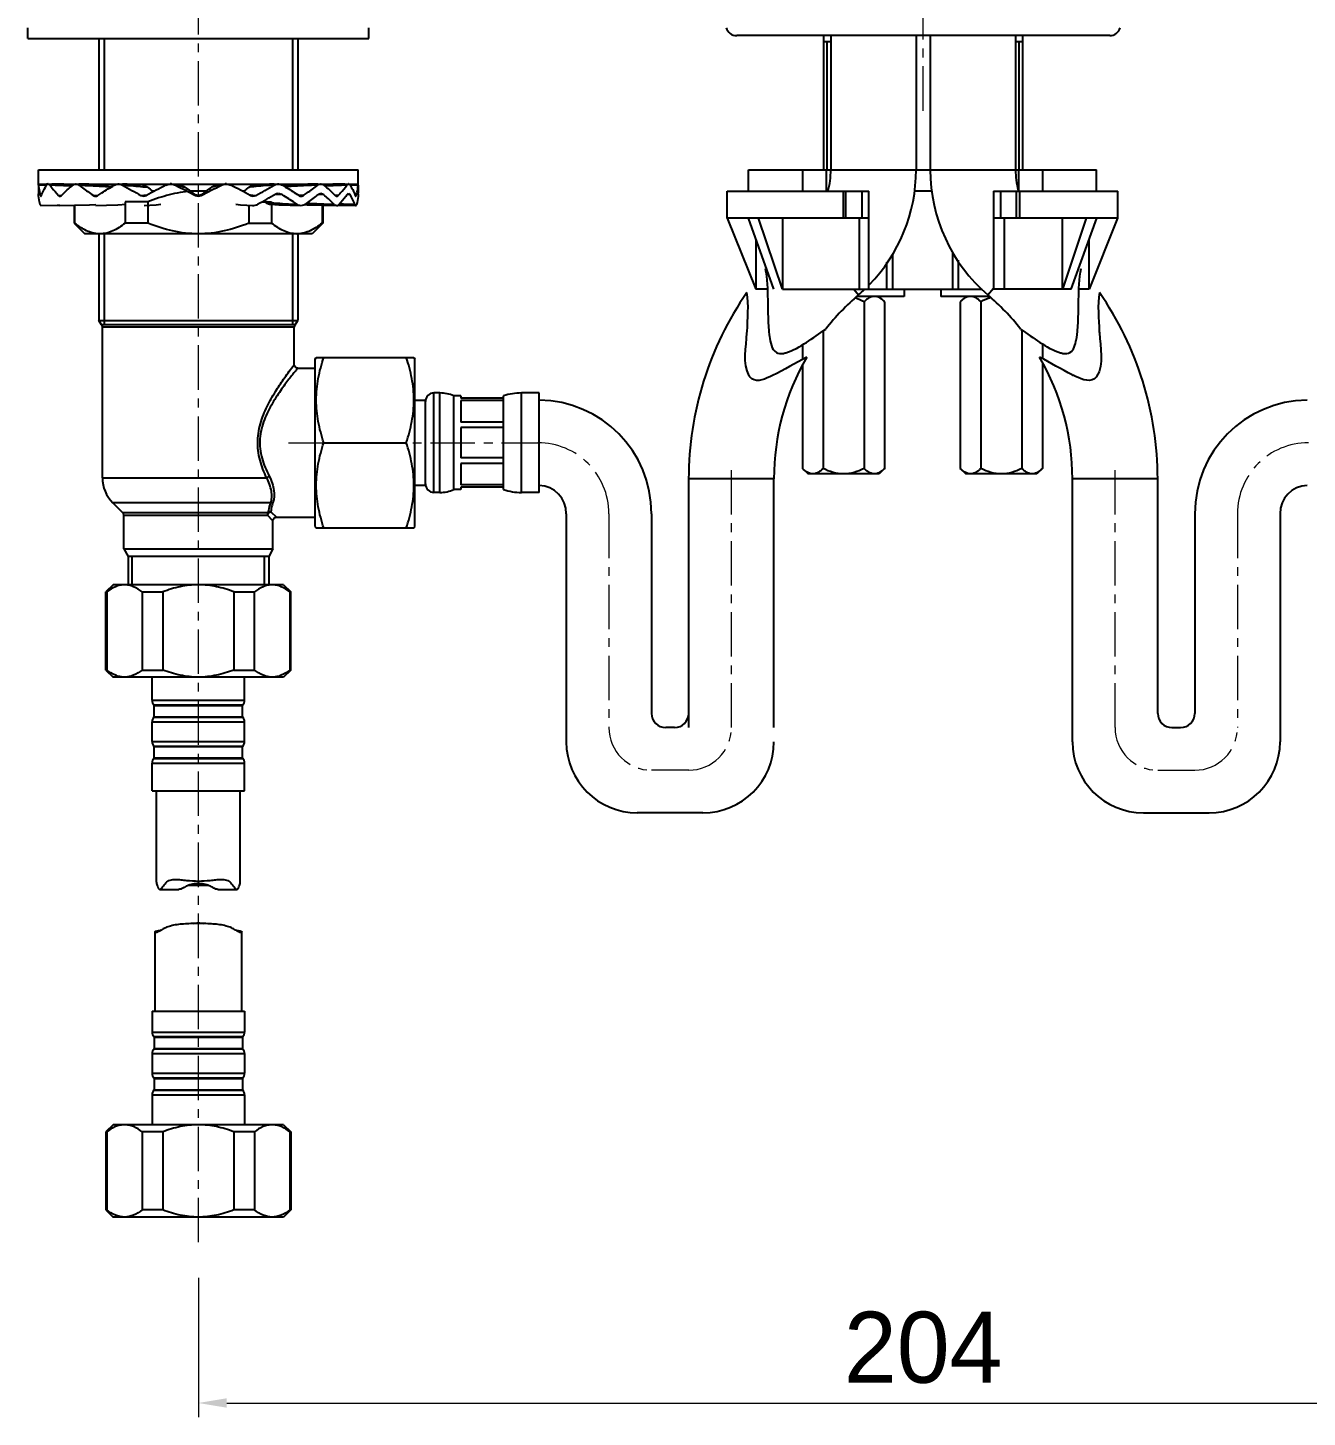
# Model space of a CAD drawing. Extents: x 0 to 1693, y 0 to 1240.
# Drawn here: x 388.2 to 568.2, y 349.3 to 544.9 of the extents above; entities that cross this region are included whole.
import ezdxf

# ---------------------------------------------------------------- set-up
doc = ezdxf.new("R2010")
doc.units = 0
doc.header["$LTSCALE"] = 10
doc.header["$MEASUREMENT"] = 0
doc.header["$PDMODE"] = 3
doc.header["$PDSIZE"] = -10
doc.linetypes.add('CENTER', pattern=[2, 1.25, -0.25, 0.25, -0.25])
doc.linetypes.add('CENTER2', pattern=[28.575, 19.05, -3.175, 3.175, -3.175])
doc.layers.get('0').update_dxf_attribs({"linetype": 'CONTINUOUS'})
doc.layers.get('DEFPOINTS').update_dxf_attribs({"linetype": 'CONTINUOUS'})
doc.layers.add('Cneter', color=1, linetype='CENTER2', lineweight=13)
doc.layers.add('DEF_LAYER_ASSEM_MEMBER', color=7, linetype='CONTINUOUS')
doc.layers.add('DEF_LAYER_AXIS', color=7, linetype='CONTINUOUS')
doc.styles.add('Daelim Dimension', font='')
doc.styles.get('Daelim Dimension').set_extended_font_data('나눔고딕')
doc.dimstyles.new('DEFAULT', dxfattribs={"dimscale": 2, "dimtxt": 2, "dimasz": 2, "dimexe": 0, "dimexo": 2, "dimgap": 1, "dimtad": 1, "dimdec": 0, "dimzin": 9, "dimdsep": 46, "dimtxsty": 'Daelim Dimension', "dimcen": 0.5, "dimclrd": 5, "dimclre": 5, "dimclrt": 256, "dimadec": 1, "dimazin": 0, "dimtfac": 1, "dimtdec": 0, "dimtix": 1, "dimtmove": 0, "dimatfit": 3, "dimfxl": 1, "dimtolj": 1, "dimtzin": 1, "dimlwd": 9, "dimlwe": 9, "dimarcsym": 0})

# ---------------------------------------------------------------- blocks, each defined once
blk = doc.blocks.new('*D5')
at = {"color": 5, "lineweight": 9, "ltscale": 0.5, "transparency": 16777216}
for p, q in [((616.19, 370.66), (616.19, 349.29)), ((412.19, 368.92), (412.19, 349.29)), ((416.19, 351.29), (612.19, 351.29))]:
    blk.add_line(p, q, dxfattribs=at)
at = {"color": 5, "ltscale": 0.5, "transparency": 16777216}
for points in [[(416.19, 351.96), (416.19, 350.63), (412.19, 351.29)], [(612.19, 351.96), (612.19, 350.63), (616.19, 351.29)]]:
    blk.add_solid(points, dxfattribs=at)
at = {"layer": 'DEFPOINTS', "color": 0, "ltscale": 0.5, "transparency": 16777216}
for p in [(616.19, 374.66), (412.19, 372.92), (616.19, 351.29)]:
    blk.add_point(p, dxfattribs=at)
at = {"color": 7, "ltscale": 0.5, "transparency": 16777216, "insert": (514.19, 364.14), "char_height": 10, "attachment_point": 2, "style": 'Daelim Dimension'}
blk.add_mtext('\\A1;204', dxfattribs=at)

msp = doc.modelspace()

# ---------------------------------------------------------------- linework, layer by layer
at = {"color": 2, "linetype": 'Continuous'}
for p, q in [((398.94, 543.36), (398.94, 524.86)), ((425.44, 543.36), (425.44, 524.86)), ((398.94, 522.86), (398.94, 522.75)), ((425.44, 522.86), (425.44, 522.75)), ((398.94, 515.86), (398.94, 502.96)), ((425.44, 515.86), (425.44, 502.96)), ((402.87, 466.46), (402.87, 470.46)), ((421.5, 466.46), (421.5, 470.46))]:
    msp.add_line(p, q, dxfattribs=at)
at = {"color": 7, "linetype": 'Continuous'}
for p, q in [((398.58, 503.06), (398.19, 503.65)), ((398.58, 503.06), (398.66, 502.92)), ((398.66, 502.92), (398.69, 502.75)), ((398.69, 481.53), (398.69, 502.75)), ((425.71, 502.92), (425.69, 502.75)), ((425.69, 497.46), (425.69, 502.75)), ((425.79, 503.06), (425.71, 502.92)), ((425.79, 503.06), (426.19, 503.65)), ((425.69, 497.43), (425.69, 497.46)), ((426.19, 496.96), (428.64, 496.96)), ((401.54, 476.61), (400.15, 478)), ((401.69, 471.5), (401.69, 476.25)), ((422.69, 471.5), (422.69, 475.46)), ((423.19, 475.96), (428.64, 475.96))]:
    msp.add_line(p, q, dxfattribs=at)
at = {"color": 9, "linetype": 'Continuous'}
for p, q in [((425.79, 503.06), (398.58, 503.06)), ((398.69, 502.75), (425.69, 502.75)), ((425.65, 497.42), (425.69, 497.46)), ((398.69, 481.53), (421.79, 481.53)), ((422.39, 478), (400.15, 478)), ((422.06, 476.61), (401.54, 476.61)), ((401.69, 476.25), (421.93, 476.25)), ((422.69, 475.46), (421.93, 476.25)), ((422.39, 476.72), (423.19, 475.96))]:
    msp.add_line(p, q, dxfattribs=at)
at = {"ltscale": 0.5}
for p, q in [((479.19, 446.36), (477.96, 446.36)), ((549.19, 446.36), (550.41, 446.36)), ((483.19, 434.36), (473.96, 434.36)), ((545.19, 434.36), (554.41, 434.36))]:
    msp.add_line(p, q, dxfattribs=at)
at = {"color": 7, "linetype": 'Continuous'}
for points in [[(426.19, 496.96), (426, 497), (425.84, 497.1), (425.73, 497.26), (425.69, 497.43)], [(422.69, 475.46), (422.72, 475.65), (422.82, 475.81), (422.98, 475.92), (423.16, 475.96), (423.19, 475.96)]]:
    msp.add_lwpolyline(points, dxfattribs=at)
for centre, radius, start, end in [((403.69, 481.53), 5, 180, 225), ((401.19, 476.25), 0.5, 0, 45)]:
    msp.add_arc(centre, radius, start, end, dxfattribs=at)
at = {"ltscale": 0.5}
for centre, radius, start, end in [((477.96, 448.36), 2, 180, 270), ((479.19, 448.36), 2, 270, 0), ((549.19, 448.36), 2, 180, 270), ((550.41, 448.36), 2, 270, 0), ((473.96, 444.36), 10, 180, 270), ((483.19, 444.36), 10, 270, 0), ((545.19, 444.36), 10, 180, 270), ((554.41, 444.36), 10, 270, 0)]:
    msp.add_arc(centre, radius, start, end, dxfattribs=at)
at = {"color": 9, "linetype": 'Continuous'}
for points, start_tangent, end_tangent in [([(421.79, 481.53), (421.28, 482.73), (420.87, 484), (420.54, 486.74), (420.69, 488.12), (421.02, 489.44), (422.02, 491.85), (423.2, 493.91), (424.32, 495.59), (425.65, 497.42)], (-0.424204, 0.905567), (0.603675, 0.797231)), ([(426.19, 496.96), (426.17, 496.94), (426.11, 496.87), (426.01, 496.75), (425.88, 496.59), (425.72, 496.39), (425.53, 496.15), (425.06, 495.56), (424.51, 494.84), (423.91, 494), (423.27, 493.07), (422.63, 492.04), (421.49, 489.71), (420.86, 487.01), (420.89, 485.61), (421.15, 484.24), (422.15, 481.76)], (-0.505743, -0.862684), (0.460093, -0.887871)), ([(422.15, 481.76), (422.05, 481.71), (421.79, 481.53)], (-0.929968, -0.367642), (-0.706215, -0.707998)), ([(422.39, 478), (422.51, 478.76), (422.46, 479.62), (421.79, 481.53)], (0.295706, 0.955279), (-0.461744, 0.887013)), ([(422.15, 481.76), (422.58, 480.74), (422.81, 479.75), (422.68, 478.04)], (0.460098, -0.887868), (-0.335601, -0.942004)), ([(422.06, 476.61), (422.1, 476.9), (422.39, 478)], (0.104315, 0.994544), (0.334218, 0.942496)), ([(422.39, 478), (422.45, 478.02), (422.68, 478.04)], (0.890573, 0.454841), (0.992694, -0.120658)), ([(422.68, 478.04), (422.56, 477.66), (422.39, 476.72)], (-0.335659, -0.941984), (-0.081096, -0.996706)), ([(421.93, 476.25), (422.08, 476.56), (422.39, 476.72)], (0.13766, 0.99048), (0.990479, 0.137665)), ([(422.06, 476.61), (421.94, 476.35), (421.93, 476.25)], (-0.680194, -0.733032), (0, -1)), ([(422.39, 476.72), (422.3, 476.71), (422.06, 476.61)], (-0.999942, 0.010791), (-0.782034, -0.623235))]:
    msp.add_spline(points, degree=3, dxfattribs=dict(at, start_tangent=start_tangent, end_tangent=end_tangent))
at = {"layer": 'Cneter', "linetype": 'CENTER', "lineweight": 5, "ltscale": 0.5}
for p, q in [((514.19, 533.19), (514.19, 671.89)), ((412.19, 373.92), (412.19, 592.56)), ((424.86, 486.46), (459.96, 486.46)), ((487.19, 446.36), (487.19, 483.36)), ((541.19, 446.36), (541.19, 483.36)), ((469.96, 476.46), (469.96, 446.36)), ((558.41, 476.46), (558.41, 446.36)), ((481.19, 440.36), (475.96, 440.36)), ((547.19, 440.36), (552.41, 440.36))]:
    msp.add_line(p, q, dxfattribs=at)
for centre, radius, start, end in [((459.96, 476.46), 10, 0, 90), ((568.41, 476.46), 10, 90, 180), ((475.96, 446.36), 6, 180, 270), ((481.19, 446.36), 6, 270, 0), ((547.19, 446.36), 6, 180, 270), ((552.41, 446.36), 6, 270, 0)]:
    msp.add_arc(centre, radius, start, end, dxfattribs=at)
at = {"layer": 'DEF_LAYER_ASSEM_MEMBER', "color": 7, "linetype": 'Continuous'}
for p, q in [((388.19, 543.36), (388.19, 544.86)), ((436.19, 543.36), (436.19, 544.86)), ((540.44, 543.76), (487.94, 543.76)), ((500.19, 524.86), (500.19, 543.76)), ((501.19, 543.76), (501.19, 524.86)), ((513.19, 543.76), (513.19, 524.86)), ((515.19, 543.76), (515.19, 524.86)), ((527.19, 543.76), (527.19, 524.86)), ((528.19, 524.86), (528.19, 543.76)), ((388.19, 543.36), (436.19, 543.36)), ((501.19, 542.86), (500.19, 542.86)), ((528.19, 542.86), (527.19, 542.86)), ((389.69, 522.87), (389.69, 524.86)), ((389.69, 524.86), (434.69, 524.86)), ((434.69, 522.87), (434.69, 524.86)), ((489.59, 521.86), (489.59, 524.86)), ((489.59, 524.86), (515.19, 524.86)), ((500.59, 521.86), (500.59, 524.86)), ((515.19, 524.86), (527.18, 524.86)), ((527.19, 524.86), (538.58, 524.86)), ((527.59, 524.86), (527.59, 521.86)), ((538.59, 521.86), (538.59, 524.86)), ((389.69, 522.87), (389.69, 522.87)), ((389.69, 522.87), (389.69, 522.85)), ((389.69, 522.86), (434.69, 522.86)), ((389.69, 522.71), (389.69, 521.56)), ((390.98, 522.85), (390.82, 522.85)), ((396.76, 522.83), (395.37, 522.86)), ((409.35, 522.75), (408.86, 522.82)), ((409.76, 522.67), (409.35, 522.75)), ((415.93, 522.86), (415.51, 522.82)), ((429, 522.86), (427.61, 522.83)), ((431.12, 522.83), (429.85, 522.79)), ((432.82, 522.86), (431.12, 522.83)), ((434.67, 522.71), (434.68, 522.87)), ((434.68, 522.87), (434.69, 522.87)), ((434.69, 522.71), (434.69, 521.56)), ((389.69, 521.56), (389.69, 521.55)), ((389.69, 521.55), (389.69, 521.51)), ((401.87, 520.36), (401.87, 517.36)), ((405.1, 520.36), (401.87, 520.36)), ((405.1, 520.36), (405.1, 517.36)), ((406, 521.86), (405.73, 521.86)), ((405.84, 521.78), (405.73, 521.86)), ((413.3, 521.86), (411.07, 521.86)), ((411.66, 521.43), (411.07, 521.86)), ((413.3, 521.86), (412.71, 521.43)), ((418.64, 521.86), (418.37, 521.86)), ((418.64, 521.86), (418.53, 521.78)), ((421.14, 520.36), (422.5, 520.36)), ((422.5, 520.36), (422.5, 517.36)), ((434.68, 521.46), (434.69, 521.56)), ((486.59, 518.06), (486.59, 521.86)), ((486.59, 521.86), (506.54, 521.86)), ((506.54, 508.06), (506.54, 521.86)), ((515.44, 521.86), (512.93, 521.86)), ((524.09, 521.86), (524.09, 508.06)), ((524.09, 521.86), (541.58, 521.86)), ((541.59, 518.06), (541.59, 521.86)), ((394.69, 519.89), (394.69, 517.36)), ((394.78, 519.89), (394.78, 517.36)), ((419.27, 519.88), (419.27, 517.36)), ((425.1, 519.89), (426.63, 519.85)), ((429.59, 519.89), (429.59, 517.36)), ((429.61, 519.89), (431.66, 519.85)), ((429.69, 519.89), (429.69, 517.36)), ((431.85, 519.9), (432.06, 519.89)), ((432.01, 519.89), (434.34, 519.85)), ((394.69, 517.36), (396.19, 515.86)), ((394.78, 517.36), (394.69, 517.36)), ((405.1, 517.36), (401.87, 517.36)), ((419.27, 517.36), (422.5, 517.36)), ((429.69, 517.36), (428.19, 515.86)), ((429.59, 517.36), (429.69, 517.36)), ((489.55, 518.06), (486.59, 518.06)), ((486.62, 518.06), (490.62, 508.06)), ((489.55, 518.06), (493.14, 508.06)), ((506.54, 518.06), (489.57, 518.06)), ((494.39, 508.06), (491.03, 518.06)), ((494.39, 518.06), (494.39, 508.06)), ((537.12, 518.06), (524.09, 518.06)), ((537.12, 518.06), (533.78, 508.06)), ((533.78, 508.06), (533.78, 518.06)), ((535.03, 508.06), (538.6, 518.06)), ((541.54, 518.06), (537.14, 518.06)), ((541.55, 518.06), (537.55, 508.06)), ((541.59, 518.06), (541.55, 518.06)), ((428.19, 515.86), (396.19, 515.86)), ((490.62, 515.09), (490.62, 508.06)), ((537.55, 508.06), (537.55, 515.13)), ((509.09, 508.06), (509.09, 511.85)), ((519.09, 512.14), (519.09, 508.06)), ((492.26, 508.06), (490.62, 508.06)), ((494.39, 508.06), (522.5, 508.06)), ((511.49, 507.06), (504.88, 507.06)), ((507.99, 507.06), (508.76, 506.29)), ((511.49, 508.06), (511.49, 507.06)), ((516.69, 508.06), (516.69, 507.06)), ((523.49, 507.06), (516.69, 507.06)), ((520.19, 507.06), (519.41, 506.29)), ((535.03, 508.06), (524.09, 508.06)), ((537.55, 508.06), (536.11, 508.06)), ((505.87, 506.29), (505.87, 482.83)), ((508.76, 506.29), (508.76, 482.83)), ((519.41, 506.29), (519.41, 482.83)), ((522.3, 506.29), (522.3, 482.83)), ((489.39, 501.9), (489.4, 502.09)), ((500.1, 502.2), (500.1, 482.83)), ((528.07, 502.33), (528.07, 482.83)), ((538.97, 502.07), (538.98, 501.9)), ((497.21, 500.32), (497.21, 498.19)), ((530.96, 500.44), (530.96, 498.3)), ((428.64, 498.24), (428.77, 498.46)), ((428.64, 474.68), (428.64, 498.24)), ((428.77, 498.46), (442.51, 498.46)), ((442.51, 498.46), (442.64, 498.24)), ((442.64, 474.68), (442.64, 498.24)), ((497.21, 497.37), (497.21, 482.83)), ((530.96, 497.75), (530.96, 482.83)), ((446.18, 493.46), (445.34, 493.46)), ((448.14, 479.86), (448.14, 493.06)), ((449.14, 493.06), (448.14, 493.06)), ((449.14, 493.06), (449.14, 492.71)), ((455.14, 479.86), (455.14, 493.06)), ((460.14, 493.46), (457.64, 493.46)), ((460.14, 479.46), (460.14, 493.46)), ((442.64, 492.46), (444.14, 492.46)), ((444.14, 480.46), (444.14, 492.46)), ((455.14, 492.71), (449.14, 492.71)), ((449.14, 492.38), (449.14, 489.37)), ((455.14, 492.38), (449.14, 492.38)), ((455.14, 489.37), (449.14, 489.37)), ((449.14, 488.58), (449.14, 484.34)), ((455.14, 488.58), (449.14, 488.58)), ((429.84, 486.46), (441.44, 486.46)), ((455.14, 484.34), (449.14, 484.34)), ((449.14, 483.54), (449.14, 480.54)), ((455.14, 483.54), (449.14, 483.54)), ((481.19, 446.36), (481.19, 481.36)), ((493.19, 446.36), (493.19, 481.36)), ((497.21, 482.83), (497.99, 482.06)), ((507.99, 482.06), (497.99, 482.06)), ((508.76, 482.83), (507.99, 482.06)), ((519.41, 482.83), (520.19, 482.06)), ((530.19, 482.06), (520.19, 482.06)), ((530.96, 482.83), (530.19, 482.06)), ((535.19, 444.36), (535.19, 481.36)), ((547.19, 448.36), (547.19, 481.36)), ((442.64, 480.46), (444.14, 480.46)), ((446.18, 479.46), (445.34, 479.46)), ((449.14, 479.86), (448.14, 479.86)), ((455.14, 480.54), (449.14, 480.54)), ((449.14, 480.21), (449.14, 479.86)), ((455.14, 480.21), (449.14, 480.21)), ((460.14, 479.46), (457.64, 479.46)), ((463.96, 476.46), (463.96, 444.36)), ((475.96, 476.46), (475.96, 448.36)), ((552.41, 476.46), (552.41, 448.36)), ((564.41, 476.46), (564.41, 444.36)), ((428.64, 474.68), (428.77, 474.46)), ((428.77, 474.46), (442.51, 474.46)), ((442.51, 474.46), (442.64, 474.68)), ((400.19, 466.46), (399.19, 465.46)), ((399.19, 454.46), (399.19, 465.46)), ((399.19, 465.46), (399.29, 465.46)), ((399.29, 465.46), (399.29, 454.46)), ((424.18, 466.46), (400.19, 466.46)), ((404.29, 465.46), (404.29, 454.46)), ((404.29, 465.46), (407.19, 465.46)), ((407.19, 465.46), (407.19, 454.46)), ((417.19, 465.46), (417.19, 454.46)), ((417.19, 465.46), (420.08, 465.46)), ((420.08, 454.46), (420.08, 465.46)), ((424.19, 466.46), (425.19, 465.46)), ((425.08, 465.46), (425.08, 454.46)), ((425.08, 465.46), (425.19, 465.46)), ((425.19, 454.46), (425.19, 465.46)), ((399.19, 454.46), (400.19, 453.46)), ((399.19, 454.46), (399.29, 454.46)), ((404.29, 454.46), (407.19, 454.46)), ((417.19, 454.46), (420.08, 454.46)), ((425.19, 454.46), (424.19, 453.46)), ((425.08, 454.46), (425.19, 454.46)), ((424.18, 453.46), (400.19, 453.46)), ((405.69, 450.2), (405.69, 453.46)), ((418.69, 450.2), (418.69, 453.46)), ((405.99, 449.48), (405.93, 449.55)), ((405.93, 447.81), (405.99, 447.88)), ((405.99, 447.88), (405.99, 449.48)), ((405.99, 449.48), (418.39, 449.48)), ((405.99, 447.88), (418.39, 447.88)), ((418.39, 449.48), (418.44, 449.55)), ((418.39, 447.88), (418.39, 449.48)), ((418.44, 447.81), (418.39, 447.88)), ((405.69, 444.4), (405.69, 447.16)), ((418.69, 444.4), (418.69, 447.16)), ((405.99, 443.68), (405.93, 443.75)), ((405.93, 442.01), (405.99, 442.08)), ((405.99, 442.08), (405.99, 443.68)), ((405.99, 443.68), (418.39, 443.68)), ((405.99, 442.08), (418.39, 442.08)), ((418.39, 443.68), (418.44, 443.75)), ((418.39, 442.08), (418.39, 443.68)), ((418.44, 442.01), (418.39, 442.08)), ((405.69, 437.46), (405.69, 441.36)), ((418.69, 437.46), (418.69, 441.36)), ((405.69, 437.46), (418.68, 437.46)), ((406.29, 424.62), (406.29, 437.46)), ((418.09, 424.62), (418.09, 437.46)), ((406.77, 423.58), (409.44, 423.58)), ((410.82, 424.16), (413.55, 424.16)), ((412.73, 424.16), (411.64, 424.16)), ((414.93, 423.58), (417.61, 423.58)), ((406.09, 406.46), (406.09, 417.58)), ((406.78, 417.76), (406.54, 417.76)), ((417.84, 417.76), (417.59, 417.76)), ((418.29, 406.46), (418.29, 417.58)), ((405.69, 406.46), (405.69, 403.51)), ((405.69, 406.46), (418.68, 406.46)), ((418.69, 406.46), (418.69, 403.51)), ((405.93, 402.86), (405.99, 402.79)), ((405.99, 401.19), (405.93, 401.12)), ((405.99, 402.79), (405.99, 401.19)), ((405.99, 402.79), (418.39, 402.79)), ((405.99, 401.19), (418.39, 401.19)), ((418.44, 402.86), (418.39, 402.79)), ((418.39, 402.79), (418.39, 401.19)), ((418.39, 401.19), (418.44, 401.12)), ((405.69, 400.47), (405.69, 397.71)), ((418.69, 400.47), (418.69, 397.71)), ((405.93, 397.06), (405.99, 396.99)), ((418.44, 397.06), (418.39, 396.99)), ((405.99, 395.39), (405.93, 395.32)), ((405.99, 396.99), (405.99, 395.39)), ((405.99, 396.99), (418.39, 396.99)), ((405.99, 395.39), (418.39, 395.39)), ((418.39, 396.99), (418.39, 395.39)), ((418.39, 395.39), (418.44, 395.32)), ((405.69, 394.67), (405.69, 390.46)), ((418.69, 394.67), (418.69, 390.46)), ((400.19, 390.46), (399.19, 389.46)), ((399.19, 389.46), (399.19, 378.46)), ((399.29, 389.46), (399.19, 389.46)), ((399.29, 389.46), (399.29, 378.46)), ((424.19, 390.46), (400.19, 390.46)), ((404.29, 389.46), (404.29, 378.46)), ((407.19, 389.46), (404.29, 389.46)), ((407.19, 389.46), (407.19, 378.46)), ((417.19, 389.46), (417.19, 378.46)), ((420.08, 389.46), (417.19, 389.46)), ((420.08, 389.46), (420.08, 378.46)), ((424.19, 390.46), (425.19, 389.46)), ((425.08, 389.46), (425.08, 378.46)), ((425.19, 389.46), (425.08, 389.46)), ((425.19, 389.46), (425.19, 378.46)), ((399.19, 378.46), (400.19, 377.46)), ((399.29, 378.46), (399.19, 378.46)), ((424.19, 377.46), (400.19, 377.46)), ((407.19, 378.46), (404.29, 378.46)), ((420.08, 378.46), (417.19, 378.46)), ((425.19, 378.46), (424.19, 377.46)), ((425.19, 378.46), (425.08, 378.46))]:
    msp.add_line(p, q, dxfattribs=at)
at = {"layer": 'DEF_LAYER_ASSEM_MEMBER', "color": 2, "linetype": 'Continuous'}
for p, q in [((500.69, 524.86), (500.69, 542.86)), ((527.69, 524.86), (527.69, 542.86))]:
    msp.add_line(p, q, dxfattribs=at)
at = {"layer": 'DEF_LAYER_ASSEM_MEMBER', "color": 9, "linetype": 'Continuous'}
for p, q in [((497.21, 524.86), (497.21, 521.86)), ((530.96, 524.86), (530.96, 521.86)), ((389.96, 521.26), (390.03, 521.26)), ((390.03, 521.26), (390.1, 521.26)), ((392.5, 521.26), (392.7, 521.27)), ((392.7, 521.27), (392.91, 521.27)), ((397.41, 521.26), (397.73, 521.27)), ((397.73, 521.27), (398.04, 521.28)), ((404.86, 521.31), (404.87, 521.31)), ((419.51, 521.31), (419.5, 521.31)), ((423.08, 521.43), (423.43, 521.45)), ((423.43, 521.45), (423.79, 521.46)), ((426.64, 521.27), (426.33, 521.28)), ((426.96, 521.26), (426.64, 521.27)), ((429.16, 521.45), (429.42, 521.45)), ((429.42, 521.45), (429.68, 521.46)), ((431.67, 521.27), (431.46, 521.27)), ((431.87, 521.26), (431.67, 521.27)), ((433.19, 521.46), (433.33, 521.46)), ((433.33, 521.46), (433.46, 521.46)), ((434.34, 521.26), (434.27, 521.26)), ((434.41, 521.26), (434.34, 521.26)), ((502.92, 521.86), (502.92, 518.06)), ((503.32, 518.06), (503.32, 521.86)), ((505.54, 521.86), (505.54, 518.06)), ((525.09, 518.06), (525.09, 521.86)), ((527.25, 521.86), (527.25, 518.06)), ((527.74, 521.86), (527.74, 518.06)), ((505.16, 518.06), (505.16, 508.06)), ((525.57, 518.06), (525.57, 508.06)), ((509.87, 513), (509.87, 508.06)), ((518.3, 513.29), (518.3, 508.06)), ((504.42, 508.06), (505.1, 507.27)), ((523.27, 507.27), (524.09, 508.22)), ((445.34, 479.46), (445.34, 493.46)), ((446.18, 479.46), (446.18, 493.46)), ((457.64, 479.46), (457.64, 493.46)), ((493.19, 481.36), (481.19, 481.36)), ((547.19, 481.36), (535.19, 481.36)), ((405.69, 450.2), (418.69, 450.2)), ((405.93, 449.55), (418.44, 449.55)), ((405.69, 447.16), (418.69, 447.16)), ((405.93, 447.81), (418.44, 447.81)), ((405.69, 444.4), (418.69, 444.4)), ((405.93, 443.75), (418.44, 443.75)), ((405.93, 442.01), (418.44, 442.01)), ((405.69, 441.36), (418.69, 441.36)), ((405.69, 403.51), (418.69, 403.51)), ((405.93, 402.86), (418.44, 402.86)), ((405.93, 401.12), (418.44, 401.12)), ((405.69, 400.47), (418.69, 400.47)), ((405.69, 397.71), (418.69, 397.71)), ((405.93, 397.06), (418.44, 397.06)), ((405.93, 395.32), (418.44, 395.32)), ((405.69, 394.67), (418.69, 394.67))]:
    msp.add_line(p, q, dxfattribs=at)
at = {"layer": 'DEF_LAYER_ASSEM_MEMBER', "color": 7, "linetype": 'Continuous'}
for points in [[(394.66, 522.79), (393.25, 522.83), (391.55, 522.86)], [(400.08, 522.7), (398.63, 522.77), (396.76, 522.83)], [(404.35, 522.7), (403.39, 522.77), (402.15, 522.83), (401.53, 522.85)], [(415.51, 522.82), (415.02, 522.75), (414.61, 522.67)], [(422.84, 522.85), (422.22, 522.83), (420.98, 522.77), (420.02, 522.7)], [(427.61, 522.83), (425.74, 522.77), (424.29, 522.7)], [(390.03, 519.85), (392.36, 519.89), (392.7, 519.9)], [(390.03, 519.85), (392.31, 519.89), (392.33, 519.89)], [(392.71, 519.85), (394.76, 519.89), (396.87, 519.95), (397.74, 519.99)], [(397.74, 519.85), (399.27, 519.89), (400.85, 519.96), (402.05, 520.02)], [(404.55, 519.85), (405.38, 519.9), (406.25, 519.96), (406.92, 520.03)], [(417.45, 520.03), (418.12, 519.96), (418.99, 519.9), (419.82, 519.85)], [(422.32, 520.02), (423.52, 519.96), (425.1, 519.89)], [(427.16, 519.97), (427.5, 519.95), (429.61, 519.89)]]:
    msp.add_lwpolyline(points, dxfattribs=at)
for centre, radius, start, end in [((487.94, 545.31), 1.55, 196.9593, 270), ((540.44, 545.31), 1.55, 270, 343.0407), ((490.02, 524.86), 11.17, 344.3386, 0), ((490.02, 524.86), 23.17, 315.7118, 0), ((538.36, 524.86), 23.17, 180, 229.3831), ((538.36, 524.86), 11.17, 180, 195.0072), ((367.11, 521.37), 22.62, 3.3969, 3.7647), ((391.04, 522.7), 0.175, 89.0687, 98.4177), ((391.04, 522.69), 0.181, 80.2958, 89.0027), ((394.95, 522.25), 0.617, 88.8461, 93.9305), ((394.95, 522.24), 0.627, 84.33, 88.8381), ((400.94, 521.75), 1.12, 88.2352, 93.6126), ((400.93, 521.74), 1.13, 85.1905, 88.2335), ((459.37, 622.83), 115.63, 239.9864, 241.4508), ((502.87, 339.15), 206.8, 117.4269, 118.284), ((454.82, 583.88), 79.09, 230.9914, 231.638), ((408.28, 521.42), 1.46, 84.9418, 93.1661), ((408.28, 521.41), 1.46, 84.0127, 84.9416), ((717.13, 1121.93), 673.82, 242.7835, 243.05346), ((664.39, 871.4), 431.68, 233.9421, 234.0681), ((107.25, 1121.93), 673.82, 296.94654, 297.2165), ((159.98, 871.4), 431.68, 305.9319, 306.0579), ((416.09, 521.41), 1.46, 95.0577, 95.9871), ((416.09, 521.42), 1.46, 86.8338, 95.0575), ((312.37, 321.86), 226.36, 61.753, 62.5361), ((369.55, 583.88), 79.09, 308.362, 309.0086), ((361.03, 629.92), 123.76, 298.5973, 299.9655), ((423.44, 521.74), 1.13, 91.7658, 94.8091), ((423.44, 521.75), 1.12, 86.3873, 91.764), ((429.42, 522.24), 0.627, 91.161, 95.6694), ((429.42, 522.25), 0.617, 86.0687, 91.1529), ((433.33, 522.69), 0.181, 90.9955, 99.703), ((433.33, 522.7), 0.175, 81.5809, 90.9295), ((367.07, 520.65), 22.63, 2.0411, 2.178), ((412.19, 505.81), 16.05, 90.0104, 93.645), ((412.19, 522.06), 0.9, 243.005, 296.995), ((412.18, 505.81), 16.05, 86.354, 89.9896), ((367.15, 617.65), 111.26, 298.6618, 300.1771), ((390.12, 485.35), 47.1, 47.9103, 48.3124), ((490.22, 515.84), 2.31, 106.3738, 106.8098), ((538.06, 514.27), 3.91, 103.7224, 104.03), ((398.33, 519.85), 3.99, 267.9557, 269.9985), ((426.04, 519.83), 3.97, 270.002, 272.0378), ((527.32, 481.36), 46.14, 145.3178, 180), ((527.32, 481.36), 34.14, 130.6169, 141.8629), ((490.02, 524.86), 23.17, 310.6169, 313.3492), ((501.05, 481.36), 34.14, 38.1371, 49.3831), ((501.05, 481.36), 46.14, 0, 34.6822), ((504.46, 503.12), 12.03, 187.4212, 188.1602), ((527.32, 481.36), 34.14, 149.8666, 180), ((501.05, 481.36), 34.14, 0, 30.1334), ((543.25, 512.5), 18.36, 243.8901, 244.285), ((445.34, 492.26), 1.2, 90, 180), ((446.18, 488.46), 5, 66.9261, 90), ((457.64, 485.46), 8, 90, 108.1949), ((459.96, 476.46), 16, 0, 89.3355), ((568.41, 476.46), 16, 90.6645, 180), ((445.34, 480.66), 1.2, 180, 270), ((446.18, 484.46), 5, 270, 293.0739), ((457.64, 487.46), 8, 251.8051, 270), ((459.96, 476.46), 4, 0, 87.341), ((568.41, 476.46), 4, 92.659, 180), ((406.69, 450.2), 1, 180, 220.6013), ((417.69, 450.2), 1, 319.3987, 0), ((406.69, 447.16), 1, 139.3987, 180), ((417.69, 447.16), 1, 0, 40.6013), ((406.69, 444.4), 1, 180, 220.6013), ((417.69, 444.4), 1, 319.3987, 0), ((406.69, 441.36), 1, 139.3987, 180), ((417.69, 441.36), 1, 0, 40.6013), ((412.17, 444.22), 19.91, 267.8576, 270.0345), ((412.2, 444.22), 19.91, 269.9655, 272.1437), ((412.19, 416.02), 2.85, 90, 90.1921), ((412.19, 416.02), 2.85, 89.8089, 90), ((406.69, 403.51), 1, 180, 220.6013), ((417.69, 403.51), 1, 319.3987, 0), ((406.69, 400.47), 1, 139.3987, 180), ((417.69, 400.47), 1, 0, 40.6013), ((406.69, 397.71), 1, 180, 220.6013), ((417.69, 397.71), 1, 319.3987, 0), ((406.69, 394.67), 1, 139.3987, 180), ((417.69, 394.67), 1, 0, 40.6013)]:
    msp.add_arc(centre, radius, start, end, dxfattribs=at)
at = {"layer": 'DEF_LAYER_ASSEM_MEMBER', "color": 9, "linetype": 'Continuous'}
for centre, radius, start, end in [((381.76, 234.34), 288.48, 88.204, 88.4233), ((385.07, 304.63), 218.16, 87.5529, 88.3677), ((408.08, 515.05), 7.7, 76.5927, 77.5673), ((416.29, 515.05), 7.7, 102.4336, 103.4073), ((439.3, 304.63), 218.16, 91.6323, 92.4471), ((442.61, 234.34), 288.48, 91.5767, 91.796), ((401.59, 571.26), 50.07, 272.8803, 273.3359), ((402.08, 562.87), 41.65, 273.3374, 273.829), ((422.29, 562.87), 41.65, 266.171, 266.6627), ((422.78, 571.26), 50.07, 266.6641, 267.1197), ((436.4, 688.92), 168.98, 266.9473, 268.2787), ((441.39, 779.31), 259.4, 267.9402, 268.4156)]:
    msp.add_arc(centre, radius, start, end, dxfattribs=at)
at = {"layer": 'DEF_LAYER_ASSEM_MEMBER', "color": 7, "linetype": 'Continuous'}
for points, start_tangent, end_tangent in [([(389.7, 522.71), (389.73, 522.35), (389.96, 521.26)], (0.059274, -0.998242), (0.292436, -0.956285)), ([(390.1, 521.26), (390.25, 521.62), (390.82, 522.71)], (0.351941, 0.936022), (0.524137, 0.851634)), ([(390.82, 522.71), (390.86, 522.77), (391.02, 522.87)], (0.524137, 0.851634), (0.98921, 0.146506)), ([(391.07, 522.87), (391.13, 522.85), (391.28, 522.71)], (0.985822, -0.167796), (0.588051, -0.808824)), ([(391.28, 522.71), (391.56, 522.35), (392.5, 521.26)], (0.588051, -0.808824), (0.689024, -0.724738)), ([(392.91, 521.26), (393.28, 521.62), (394.52, 522.71)], (0.711467, 0.70272), (0.772382, 0.635159)), ([(394.52, 522.71), (394.61, 522.77), (394.91, 522.87)], (0.772382, 0.635159), (0.997643, 0.068619)), ([(395.01, 522.87), (395.11, 522.85), (395.39, 522.71)], (0.995121, -0.098662), (0.794207, -0.607648)), ([(395.39, 522.71), (395.87, 522.35), (397.41, 521.26)], (0.794207, -0.607648), (0.828759, -0.559606)), ([(398.04, 521.26), (398.6, 521.62), (400.35, 522.71)], (0.836538, 0.547909), (0.857942, 0.513747)), ([(400.08, 522.7), (400.26, 522.67)], (0.998667, -0.051613), (0.943434, -0.331561)), ([(400.35, 522.71), (400.86, 522.87)], (0.857942, 0.513747), (0.998009, 0.063079)), ([(401.03, 522.87), (401.41, 522.77), (401.53, 522.71)], (0.996482, -0.083804), (0.865687, -0.500586)), ([(404.35, 522.7), (404.53, 522.67), (405.03, 522.42)], (0.996871, -0.07904), (0.776961, -0.629549)), ([(407.61, 522.71), (408.2, 522.87)], (0.887157, 0.461468), (0.998463, 0.055414)), ([(408.43, 522.86), (408.95, 522.71)], (0.994545, -0.104308), (0.889158, -0.4576)), ([(409.76, 522.67), (410.3, 522.42)], (0.974721, -0.223424), (0.808366, -0.58868)), ([(414.07, 522.42), (414.61, 522.67)], (0.808366, 0.58868), (0.974701, 0.223511)), ([(415.42, 522.71), (415.94, 522.86)], (0.889158, 0.4576), (0.994546, 0.104303)), ([(416.17, 522.87), (416.76, 522.71)], (0.998463, -0.055416), (0.887157, -0.461468)), ([(419.34, 522.42), (419.49, 522.53), (420.02, 522.7)], (0.776961, 0.629549), (0.996864, 0.079133)), ([(422.84, 522.71), (422.96, 522.77), (423.34, 522.87)], (0.865687, 0.500586), (0.996483, 0.083797)), ([(423.51, 522.87), (424.02, 522.71)], (0.998008, -0.063081), (0.857942, -0.513747)), ([(424.02, 522.71), (424.62, 522.35), (426.33, 521.26)], (0.857942, -0.513747), (0.836538, -0.547909)), ([(424.11, 522.67), (424.29, 522.7)], (0.943434, 0.331561), (0.998661, 0.051736)), ([(426.96, 521.26), (427.49, 521.62), (428.98, 522.71)], (0.828759, 0.559606), (0.794207, 0.607648)), ([(428.98, 522.71), (429.07, 522.77), (429.36, 522.87)], (0.794207, 0.607648), (0.995122, 0.098651)), ([(429.46, 522.87), (429.56, 522.85), (429.85, 522.71)], (0.997642, -0.068632), (0.772382, -0.635159)), ([(429.85, 522.71), (430.28, 522.35), (431.46, 521.26)], (0.772382, -0.635159), (0.711467, -0.70272)), ([(431.87, 521.26), (432.21, 521.62), (433.09, 522.71)], (0.689024, 0.724738), (0.588051, 0.808824)), ([(433.09, 522.71), (433.14, 522.77), (433.3, 522.87)], (0.588051, 0.808824), (0.985825, 0.167775)), ([(433.35, 522.87), (433.41, 522.85), (433.55, 522.71)], (0.989206, -0.146529), (0.524137, -0.851634)), ([(433.55, 522.71), (433.76, 522.35), (434.27, 521.26)], (0.524137, -0.851634), (0.351941, -0.936022)), ([(434.41, 521.26), (434.51, 521.62), (434.67, 522.71)], (0.292436, 0.956285), (0.059274, 0.998242)), ([(389.92, 520.01), (389.83, 520.38), (389.69, 521.46)], (-0.271704, 0.962381), (-0.035615, 0.999366)), ([(389.96, 521.26), (389.98, 521.22), (390.03, 521.16)], (0.292436, -0.956285), (0.999956, 0.009418)), ([(390.03, 521.16), (390.06, 521.19), (390.1, 521.26)], (0.999956, 0.009418), (0.351941, 0.936022)), ([(392.5, 521.26), (392.55, 521.22), (392.7, 521.16)], (0.689024, -0.724738), (0.999943, 0.010693)), ([(392.7, 521.16), (392.75, 521.17), (392.91, 521.26)], (0.999943, 0.010693), (0.711467, 0.70272)), ([(397.41, 521.26), (397.49, 521.22), (397.73, 521.16)], (0.828759, -0.559606), (0.999896, 0.014392)), ([(397.73, 521.16), (397.96, 521.22), (398.04, 521.26)], (0.999896, 0.014392), (0.836538, 0.547909)), ([(404.11, 521.26), (404.51, 521.16)], (0.877814, -0.479002), (0.999634, 0.027071)), ([(404.51, 521.16), (404.87, 521.26)], (0.999634, 0.027071), (0.880452, 0.474135)), ([(411.17, 521.83), (408.07, 521.34), (405.1, 520.36)], (-0.997988, -0.063409), (-0.926847, -0.375438)), ([(412.19, 521.26), (411.66, 521.43)], (-1, 0), (-0.810197, 0.586157)), ([(412.71, 521.43), (412.19, 521.26)], (-0.810197, -0.586157), (-1, 0)), ([(419.5, 521.26), (419.86, 521.16)], (0.880452, -0.474135), (0.999635, -0.027025)), ([(419.86, 521.16), (420.26, 521.26)], (0.999635, -0.027025), (0.877814, 0.479002)), ([(421.68, 520.3), (421.83, 520.19), (422.32, 520.02)], (0.742069, -0.670324), (0.9981, -0.061614)), ([(423.08, 521.46), (423.42, 521.56)], (0.864249, 0.503063), (0.999829, 0.018495)), ([(423.42, 521.56), (423.79, 521.46)], (0.999829, 0.018495), (0.859605, -0.510959)), ([(426.12, 520.01), (425.56, 520.38), (423.79, 521.46)], (-0.838951, 0.544207), (-0.859605, 0.510959)), ([(426.33, 521.26), (426.41, 521.22), (426.64, 521.16)], (0.836538, -0.547909), (0.999896, -0.014389)), ([(426.64, 521.16), (426.88, 521.22), (426.96, 521.26)], (0.999896, -0.014389), (0.828759, 0.559606)), ([(429.16, 521.46), (428.68, 521.1), (427.16, 520.01)], (-0.790157, -0.612905), (-0.825977, -0.563704)), ([(429.16, 521.46), (429.22, 521.5), (429.42, 521.56)], (0.790157, 0.612905), (0.999927, 0.012075)), ([(429.42, 521.56), (429.62, 521.5), (429.68, 521.46)], (0.999927, 0.012075), (0.777072, -0.629412)), ([(431.32, 520.01), (430.94, 520.38), (429.68, 521.46)], (-0.718396, 0.695634), (-0.777072, 0.629412)), ([(431.46, 521.26), (431.51, 521.22), (431.67, 521.16)], (0.711467, -0.70272), (0.999943, -0.01068)), ([(431.67, 521.16), (431.72, 521.17), (431.87, 521.26)], (0.999943, -0.01068), (0.689024, 0.724738)), ([(433.19, 521.46), (432.92, 521.1), (432, 520.01)], (-0.576165, -0.817334), (-0.680963, -0.732318)), ([(433.19, 521.46), (433.22, 521.5), (433.33, 521.56)], (0.576165, 0.817334), (0.999952, 0.009838)), ([(433.33, 521.56), (433.36, 521.55), (433.46, 521.46)], (0.999952, 0.009838), (0.53783, -0.843053)), ([(434.22, 520.01), (434.06, 520.38), (433.46, 521.46)], (-0.370812, 0.928708), (-0.53783, 0.843053)), ([(434.27, 521.26), (434.31, 521.19), (434.34, 521.16)], (0.351941, -0.936022), (0.999956, -0.00937)), ([(434.34, 521.16), (434.35, 521.17), (434.39, 521.21)], (0.999956, -0.00937), (0.458024, 0.88894)), ([(434.39, 521.21), (434.41, 521.26)], (0.458024, 0.88894), (0.292436, 0.956285)), ([(434.68, 521.46), (434.66, 521.1), (434.45, 520.01)], (-0.035615, -0.999366), (-0.271704, -0.962381)), ([(389.92, 520.01), (389.97, 519.89), (390.03, 519.85)], (0.271704, -0.962381), (0.999877, 0.015674)), ([(419.82, 519.85), (420.52, 520.01)], (0.99899, -0.044933), (0.876857, 0.480752)), ([(426.12, 520.01), (426.24, 519.95), (426.63, 519.85)], (0.838951, -0.544207), (0.999713, -0.023942)), ([(426.63, 519.85), (427.04, 519.94), (427.16, 520.01)], (0.999713, -0.023942), (0.825977, 0.563704)), ([(431.32, 520.01), (431.4, 519.95), (431.66, 519.85)], (0.718396, -0.695634), (0.999842, -0.017775)), ([(431.66, 519.85), (431.84, 519.89), (432, 520.01)], (0.999842, -0.017775), (0.680963, 0.732318)), ([(434.22, 520.01), (434.28, 519.89), (434.34, 519.85)], (0.370812, -0.928708), (0.999878, -0.01561)), ([(434.34, 519.85), (434.4, 519.89), (434.45, 520.01)], (0.999878, -0.01561), (0.271704, 0.962381)), ([(398.19, 515.86), (397.31, 515.99), (396.45, 516.3), (395.61, 516.76), (394.78, 517.36)], (-0.999364, 0.035648), (-0.777011, 0.629487)), ([(401.87, 517.36), (401.02, 516.74), (400.14, 516.26), (399.24, 515.96), (398.33, 515.86)], (-0.777011, -0.629487), (-1, 0)), ([(412.19, 515.86), (408.57, 516.26), (405.1, 517.36)], (-1, 0), (-0.926847, 0.375438)), ([(419.27, 517.36), (415.8, 516.26), (412.19, 515.86)], (-0.926847, -0.375438), (-1, 0)), ([(426.04, 515.86), (425.13, 515.96), (424.23, 516.26), (423.35, 516.74), (422.5, 517.36)], (-1, 0), (-0.777011, 0.629487)), ([(429.59, 517.36), (428.76, 516.76), (427.92, 516.3), (427.06, 515.99), (426.18, 515.86)], (-0.777011, -0.629487), (-0.999369, -0.035528)), ([(491.97, 511), (492.31, 506.56)], (0.187125, -0.982336), (0.022227, -0.999753)), ([(536.06, 506.56), (536.4, 511)], (0.022228, 0.999753), (0.187125, 0.982336)), ([(489.4, 502.09), (489.38, 507.61)], (0.057871, 0.998324), (-0.150231, 0.988651)), ([(492.31, 506.56), (492.53, 501.57)], (0.022227, -0.999753), (0.129273, -0.991609)), ([(505.87, 506.29), (504.61, 506.8)], (-0.894427, 0.447214), (-0.955244, 0.295818)), ([(507.32, 507.06), (506.94, 507), (506.57, 506.84), (506.22, 506.6), (505.87, 506.29)], (-1, 0), (-0.707107, -0.707107)), ([(508.76, 506.29), (508.42, 506.6), (508.06, 506.84), (507.69, 507), (507.32, 507.06)], (-0.707107, 0.707107), (-1, 0)), ([(520.86, 507.06), (520.48, 507), (520.11, 506.84), (519.75, 506.6), (519.41, 506.29)], (-1, 0), (-0.707107, -0.707107)), ([(522.3, 506.29), (521.96, 506.6), (521.6, 506.84), (521.23, 507), (520.86, 507.06)], (-0.707107, 0.707107), (-1, 0)), ([(523.71, 506.85), (522.3, 506.29)], (-0.962341, -0.271846), (-0.894427, -0.447214)), ([(535.84, 501.58), (536.06, 506.56)], (0.128405, 0.991722), (0.022228, 0.999753)), ([(538.99, 507.61), (538.97, 502.07)], (-0.150231, -0.988651), (0.05789, -0.998323)), ([(489.72, 495.88), (489.39, 501.9)], (-0.494242, 0.869325), (0.058022, 0.998315)), ([(492.55, 501.42), (493.53, 499.16), (494.4, 499.02)], (0.142054, -0.989859), (0.991843, 0.127469)), ([(494.86, 499.12), (500.47, 502.44)], (0.958475, 0.285177), (0.844786, 0.535105)), ([(527.9, 502.44), (533.51, 499.12)], (0.844786, -0.535105), (0.95772, -0.2877)), ([(533.96, 499.02), (534.84, 499.16), (535.73, 500.93)], (0.991489, -0.130193), (0.193636, 0.981073)), ([(535.73, 500.93), (535.84, 501.58)], (0.193636, 0.981073), (0.128405, 0.991722)), ([(538.98, 501.9), (538.59, 495.78)], (0.058022, -0.998315), (-0.553266, -0.833004)), ([(494.4, 499.02), (494.86, 499.12)], (0.991843, 0.127469), (0.958475, 0.285177)), ([(533.51, 499.12), (533.96, 499.02)], (0.95772, -0.2877), (0.991489, -0.130193)), ([(429.84, 486.46), (429.06, 489.43), (428.77, 492.46), (429.06, 495.49), (429.84, 498.46)], (-0.316112, 0.948722), (0.316242, 0.948678)), ([(441.44, 486.46), (442.23, 489.43), (442.51, 492.46), (442.23, 495.49), (441.44, 498.46)], (0.316112, 0.948722), (-0.316242, 0.948678)), ([(497.8, 498.5), (492.96, 495.9)], (-0.89166, -0.452706), (-0.904548, -0.426371)), ([(535.17, 496.02), (530.57, 498.5)], (-0.897975, 0.440047), (-0.89166, 0.452706)), ([(490, 495.53), (489.72, 495.88)], (-0.754298, 0.656532), (-0.494242, 0.869325)), ([(492.96, 495.9), (490.08, 495.46), (490, 495.53)], (-0.904548, -0.426371), (-0.754298, 0.656532)), ([(538.28, 495.46), (535.28, 495.96)], (-0.818829, -0.574038), (-0.900986, 0.433848)), ([(538.59, 495.78), (538.28, 495.46)], (-0.553266, -0.833004), (-0.818829, -0.574038)), ([(429.84, 474.46), (429.06, 477.43), (428.77, 480.46), (429.06, 483.49), (429.84, 486.46)], (-0.316242, 0.948678), (0.316112, 0.948722)), ([(441.44, 474.46), (442.23, 477.43), (442.51, 480.46), (442.23, 483.49), (441.44, 486.46)], (0.316242, 0.948678), (-0.316112, 0.948722)), ([(498.07, 482.2), (497.84, 482.32), (497.21, 482.83)], (-0.908739, 0.417364), (-0.707107, 0.707107)), ([(498.66, 482.06), (498.51, 482.07), (498.07, 482.2)], (-1, 0), (-0.908739, 0.417364)), ([(500.1, 482.83), (499.76, 482.52), (499.4, 482.28), (499.03, 482.12), (498.66, 482.06)], (-0.707107, -0.707107), (-1, 0)), ([(502.99, 482.06), (501.5, 482.28), (500.1, 482.83)], (-1, 0), (-0.894427, 0.447214)), ([(505.87, 482.83), (504.47, 482.28), (502.99, 482.06)], (-0.894427, -0.447214), (-1, 0)), ([(507.32, 482.06), (506.94, 482.12), (506.57, 482.28), (506.22, 482.52), (505.87, 482.83)], (-1, 0), (-0.707107, 0.707107)), ([(508.76, 482.83), (508.42, 482.52), (508.06, 482.28), (507.69, 482.12), (507.32, 482.06)], (-0.707107, -0.707107), (-1, 0)), ([(520.27, 482.2), (520.04, 482.32), (519.41, 482.83)], (-0.908739, 0.417364), (-0.707107, 0.707107)), ([(520.86, 482.06), (520.71, 482.07), (520.27, 482.2)], (-1, 0), (-0.908739, 0.417364)), ([(522.3, 482.83), (521.96, 482.52), (521.6, 482.28), (521.23, 482.12), (520.86, 482.06)], (-0.707107, -0.707107), (-1, 0)), ([(525.19, 482.06), (523.7, 482.28), (522.3, 482.83)], (-1, 0), (-0.894427, 0.447214)), ([(528.07, 482.83), (526.67, 482.28), (525.19, 482.06)], (-0.894427, -0.447214), (-1, 0)), ([(529.52, 482.06), (529.14, 482.12), (528.77, 482.28), (528.42, 482.52), (528.07, 482.83)], (-1, 0), (-0.707107, 0.707107)), ([(530.96, 482.83), (530.62, 482.52), (530.26, 482.28), (529.89, 482.12), (529.52, 482.06)], (-0.707107, -0.707107), (-1, 0)), ([(401.79, 466.46), (401.15, 466.39), (400.52, 466.19), (399.29, 465.46)], (-1, 0), (-0.792624, -0.609711)), ([(404.29, 465.46), (403.07, 466.19), (402.43, 466.39), (401.79, 466.46)], (-0.792624, 0.609711), (-1, 0)), ([(412.19, 466.46), (409.64, 466.19), (407.19, 465.46)], (-1, 0), (-0.933346, -0.358979)), ([(417.19, 465.46), (414.73, 466.19), (412.19, 466.46)], (-0.933346, 0.358979), (-1, 0)), ([(422.58, 466.46), (421.94, 466.39), (421.3, 466.19), (420.08, 465.46)], (-1, 0), (-0.792624, -0.609711)), ([(425.08, 465.46), (423.85, 466.19), (423.22, 466.39), (422.58, 466.46)], (-0.792624, 0.609711), (-1, 0)), ([(401.79, 453.46), (401.15, 453.53), (400.52, 453.73), (399.29, 454.46)], (-1, 0), (-0.792624, 0.609711)), ([(404.29, 454.46), (403.07, 453.73), (402.43, 453.53), (401.79, 453.46)], (-0.792624, -0.609711), (-1, 0)), ([(412.19, 453.46), (409.64, 453.73), (407.19, 454.46)], (-1, 0), (-0.933346, 0.358979)), ([(417.19, 454.46), (414.73, 453.73), (412.19, 453.46)], (-0.933346, -0.358979), (-1, 0)), ([(422.58, 453.46), (421.94, 453.53), (421.3, 453.73), (420.08, 454.46)], (-1, 0), (-0.792624, 0.609711)), ([(425.08, 454.46), (423.85, 453.73), (423.22, 453.53), (422.58, 453.46)], (-0.792624, -0.609711), (-1, 0)), ([(406.29, 424.62), (406.29, 424.54), (406.32, 424.43), (406.41, 424.13), (406.55, 423.78), (406.65, 423.64), (406.77, 423.58)], (0.003661, -0.999993), (0.999995, 0.003209)), ([(406.77, 423.58), (406.86, 423.61), (406.96, 423.7), (407.16, 423.95), (407.38, 424.24), (407.62, 424.51), (407.89, 424.73), (408.22, 424.88), (408.58, 424.96), (408.97, 424.98)], (0.999995, 0.003209), (1, 0.000097)), ([(408.97, 424.98), (409.71, 424.94), (410.51, 424.86), (412.19, 424.76)], (1, 0.000097), (1, 0)), ([(412.19, 424.4), (411.38, 424.32), (410.65, 424.09), (410.01, 423.78), (409.72, 423.64), (409.44, 423.58)], (-1, 0), (-0.999982, -0.005988)), ([(412.19, 424.76), (413.86, 424.86), (414.66, 424.94), (415.4, 424.98)], (1, 0), (1, -0.000165)), ([(414.93, 423.58), (414.65, 423.64), (414.36, 423.78), (413.72, 424.09), (412.99, 424.32), (412.19, 424.4)], (-0.999992, 0.004106), (-1, 0)), ([(415.4, 424.98), (415.79, 424.96), (416.15, 424.88), (416.48, 424.73), (416.75, 424.51), (416.99, 424.24), (417.21, 423.95), (417.41, 423.7), (417.51, 423.61), (417.61, 423.58)], (1, -0.000165), (0.999976, 0.006939)), ([(417.61, 423.58), (417.72, 423.64), (417.82, 423.78), (417.96, 424.13), (418.05, 424.43), (418.08, 424.54), (418.09, 424.62)], (0.999976, 0.006939), (0.00154, 0.999999)), ([(412.19, 418.79), (411.12, 418.77), (410.1, 418.71), (409.14, 418.61), (408.28, 418.43), (407.54, 418.17), (406.95, 417.86), (406.5, 417.59), (406.33, 417.51), (406.2, 417.49)], (-1, 0), (-0.999994, 0.003325)), ([(411.47, 418.78), (412.18, 418.87)], (0.970048, 0.242914), (0.999994, 0.003352)), ([(412.19, 418.87), (412.9, 418.78)], (0.999994, -0.003335), (0.970125, -0.242607)), ([(418.17, 417.49), (418.04, 417.51), (417.87, 417.59), (417.42, 417.86), (416.83, 418.17), (416.1, 418.43), (415.23, 418.61), (414.27, 418.71), (413.25, 418.77), (412.19, 418.79)], (-0.999995, -0.003028), (-1, 0)), ([(406.09, 417.57), (406.09, 417.59), (406.11, 417.63)], (-0.007301, 0.999973), (0.605619, 0.795755)), ([(406.2, 417.49), (406.11, 417.51), (406.09, 417.57)], (-0.999994, 0.003325), (-0.007301, 0.999973)), ([(406.11, 417.63), (406.25, 417.72), (406.54, 417.76)], (0.605619, 0.795755), (1, 0.00049)), ([(417.84, 417.76), (417.91, 417.75), (418.1, 417.73)], (1, -0.000411), (0.964278, -0.264892)), ([(418.1, 417.73), (418.18, 417.7), (418.29, 417.57)], (0.964278, -0.264892), (-0.007091, -0.999975)), ([(418.29, 417.57), (418.26, 417.51), (418.17, 417.49)], (-0.007091, -0.999975), (-0.999995, -0.003028)), ([(401.79, 390.46), (401.15, 390.39), (400.52, 390.19), (399.29, 389.46)], (-1, 0), (-0.792624, -0.609711)), ([(404.29, 389.46), (403.07, 390.19), (402.43, 390.39), (401.79, 390.46)], (-0.792624, 0.609711), (-1, 0)), ([(412.19, 390.46), (409.64, 390.19), (407.19, 389.46)], (-1, 0), (-0.933346, -0.358979)), ([(417.19, 389.46), (414.73, 390.19), (412.19, 390.46)], (-0.933346, 0.358979), (-1, 0)), ([(422.58, 390.46), (421.94, 390.39), (421.3, 390.19), (420.08, 389.46)], (-1, 0), (-0.792624, -0.609711)), ([(425.08, 389.46), (423.85, 390.19), (423.22, 390.39), (422.58, 390.46)], (-0.792624, 0.609711), (-1, 0)), ([(401.79, 377.46), (401.15, 377.53), (400.52, 377.73), (399.29, 378.46)], (-1, 0), (-0.792624, 0.609711)), ([(404.29, 378.46), (403.07, 377.73), (402.43, 377.53), (401.79, 377.46)], (-0.792624, -0.609711), (-1, 0)), ([(412.19, 377.46), (409.64, 377.73), (407.19, 378.46)], (-1, 0), (-0.933346, 0.358979)), ([(417.19, 378.46), (414.73, 377.73), (412.19, 377.46)], (-0.933346, -0.358979), (-1, 0)), ([(422.58, 377.46), (421.94, 377.53), (421.3, 377.73), (420.08, 378.46)], (-1, 0), (-0.792624, 0.609711)), ([(425.08, 378.46), (423.85, 377.73), (423.22, 377.53), (422.58, 377.46)], (-0.792624, -0.609711), (-1, 0))]:
    msp.add_spline(points, degree=3, dxfattribs=dict(at, start_tangent=start_tangent, end_tangent=end_tangent))
at = {"layer": 'DEF_LAYER_ASSEM_MEMBER', "color": 9, "linetype": 'Continuous'}
for points, start_tangent, end_tangent in [([(395.39, 522.71), (396.53, 522.66), (399.96, 522.47)], (0.999377, -0.035279), (0.997276, -0.073767)), ([(401.53, 522.71), (402.4, 522.66), (405.03, 522.42)], (0.9986, -0.052901), (0.99237, -0.123296)), ([(408.95, 522.71), (409.14, 522.68), (409.74, 522.57)], (0.990359, -0.138524), (0.976529, -0.215385)), ([(409.86, 522.54), (410.3, 522.42)], (0.972724, -0.231965), (0.953616, -0.301026)), ([(414.51, 522.54), (414.07, 522.42)], (-0.972724, -0.231965), (-0.953616, -0.301027)), ([(415.42, 522.71), (415.23, 522.68), (414.63, 522.57)], (-0.990359, -0.138524), (-0.976526, -0.215401)), ([(422.84, 522.71), (421.97, 522.66), (419.34, 522.42)], (-0.9986, -0.052901), (-0.99237, -0.123296)), ([(428.98, 522.71), (427.84, 522.66), (424.41, 522.47)], (-0.999377, -0.035279), (-0.997276, -0.073767)), ([(411.78, 521.26), (411.75, 521.29), (411.66, 521.43)], (-0.655735, 0.754991), (-0.479857, 0.877347)), ([(412.59, 521.26), (412.62, 521.29), (412.71, 521.43)], (0.655735, 0.754991), (0.479857, 0.877347)), ([(421.68, 520.3), (422.8, 520.21), (426.12, 520.01)], (0.995189, -0.097971), (0.999131, -0.041689))]:
    msp.add_spline(points, degree=3, dxfattribs=dict(at, start_tangent=start_tangent, end_tangent=end_tangent))
at = {"layer": 'DEF_LAYER_AXIS', "color": 7, "linetype": 'Continuous'}
for p, q in [((398.19, 543.36), (398.19, 524.86)), ((426.19, 543.36), (426.19, 524.86)), ((398.19, 522.86), (398.19, 522.78)), ((426.19, 522.86), (426.19, 522.78)), ((398.19, 515.86), (398.19, 503.65)), ((426.19, 515.86), (426.19, 503.65)), ((398.19, 503.65), (426.19, 503.65)), ((401.69, 471.5), (402.29, 470.46)), ((401.69, 471.5), (422.69, 471.5)), ((422.69, 471.5), (422.09, 470.46)), ((402.29, 470.46), (402.29, 466.46)), ((422.09, 470.46), (402.29, 470.46)), ((422.09, 470.46), (422.09, 466.46))]:
    msp.add_line(p, q, dxfattribs=at)

# ---------------------------------------------------------------- dimensions: what is measured, and where the dimension line sits
at = {"color": 5, "ltscale": 0.5}
dim = msp.add_linear_dim(base=(616.19, 351.29), p1=(412.19, 372.92), p2=(616.19, 374.66), dimstyle='DEFAULT', override={"dimtxt": 5, "dimexe": 1, "dimdec": 0, "dimclrd": 5, "dimclre": 5, "dimclrt": 7}, dxfattribs=at)
dim.commit()
dim.dimension.update_dxf_attribs({"geometry": '*D5', "text_midpoint": (514.19, 351.29), "dimtype": 128})

doc.saveas('drawing.dxf')
